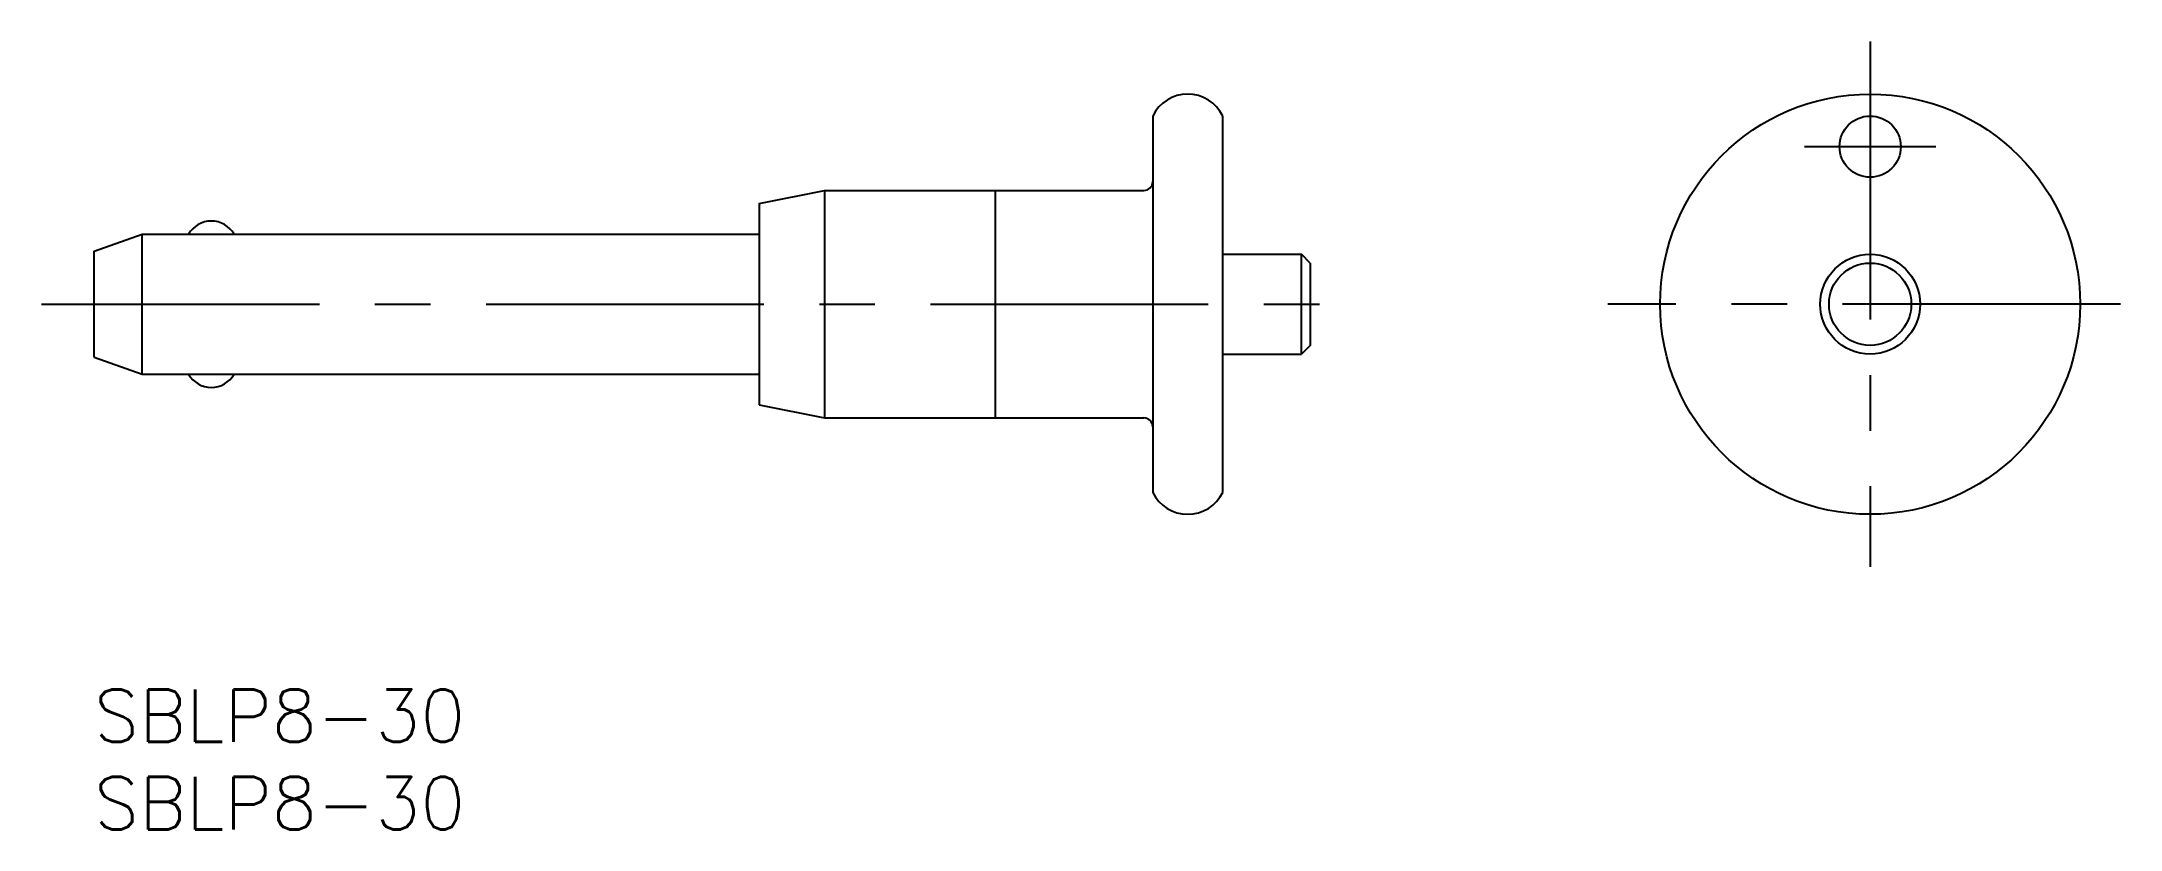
# Model space of a CAD drawing. Extents: x -3 to 116, y -8 to 37.
import ezdxf

# ---------------------------------------------------------------- set-up
doc = ezdxf.new("R2010")
doc.units = 0
doc.header["$LTSCALE"] = 0.5
doc.linetypes.add('CENTER', pattern=[50.8, 31.75, -6.35, 6.35, -6.35])
doc.layers.get('0').update_dxf_attribs({"linetype": 'CONTINUOUS'})
for name, color, linetype in [('MSM_CENTER', 1, 'CENTER'), ('MSM_CONTINUOUS', 7, 'CONTINUOUS'), ('MSM_PART_NUMBER', 7, 'CONTINUOUS')]:
    doc.layers.add(name, color=color, linetype=linetype)
doc.styles.get("Standard").update_dxf_attribs({"font": 'txt.shx', "height": 3, "bigfont": 'bigfont.shx'})

# ---------------------------------------------------------------- blocks, each defined once
blk = doc.blocks.new('*U10')
at = {"layer": 'MSM_PART_NUMBER'}
blk.add_text('SBLP8-30', height=3, dxfattribs=at).set_placement((0, -3))
blk = doc.blocks.new('*U11')
at = {"layer": 'MSM_PART_NUMBER'}
blk.add_text('SBLP8-30', height=3, dxfattribs=at).set_placement((0, -8))

msp = doc.modelspace()

# ---------------------------------------------------------------- linework, layer by layer
for p, q in [((60.5, 32.75), (60.5, 11.25)), ((64.5, 11.25), (64.5, 32.75)), ((38, 27.75), (41.75, 28.5)), ((38, 27.75), (38, 16.25)), ((41.75, 28.5), (60, 28.5)), ((41.75, 28.5), (41.75, 15.5)), ((51.5, 28.5), (51.5, 15.5)), ((0, 25.02), (2.747477, 26)), ((0, 18.98), (0, 25.02)), ((2.747477, 26), (38, 26)), ((2.747477, 18), (2.747477, 26)), ((64.5, 24.85), (69, 24.85)), ((69.5, 24.35), (69, 24.85)), ((69, 19.15), (69, 24.85)), ((69.5, 24.35), (69.5, 19.65)), ((64.5, 19.15), (69, 19.15)), ((69.5, 19.65), (69, 19.15)), ((0, 18.98), (2.747477, 18)), ((2.747477, 18), (38, 18)), ((38, 16.25), (41.75, 15.5)), ((41.75, 15.5), (60, 15.5))]:
    msp.add_line(p, q)
for centre, radius in [((101.5, 22), 12), ((101.5, 31), 1.75), ((101.5, 22), 2.85), ((101.5, 22), 2.35)]:
    msp.add_circle(centre, radius)
for centre, radius, start, end in [((62.5, 31.775), 2.225, 25.989234, 154.010766), ((60, 29), 0.5, 270, 0), ((6.700962, 25.25), 1.5, 30, 150), ((6.700962, 18.75), 1.5, 210, 330), ((60, 15), 0.5, 0, 90), ((62.5, 12.225), 2.225, 205.989234, 334.010766)]:
    msp.add_arc(centre, radius, start, end)
at = {"layer": 'MSM_CENTER'}
for p, q in [((101.5, 37), (101.5, 7)), ((97.75, 31), (105.25, 31)), ((-3, 22), (72.5, 22)), ((115.802237, 22), (86.5, 22))]:
    msp.add_line(p, q, dxfattribs=at)

# ---------------------------------------------------------------- block references
at = {"layer": 'MSM_CONTINUOUS'}
for name in ['*U10', '*U11']:
    msp.add_blockref(name, (0, 0), dxfattribs=at)

doc.saveas('drawing.dxf')
